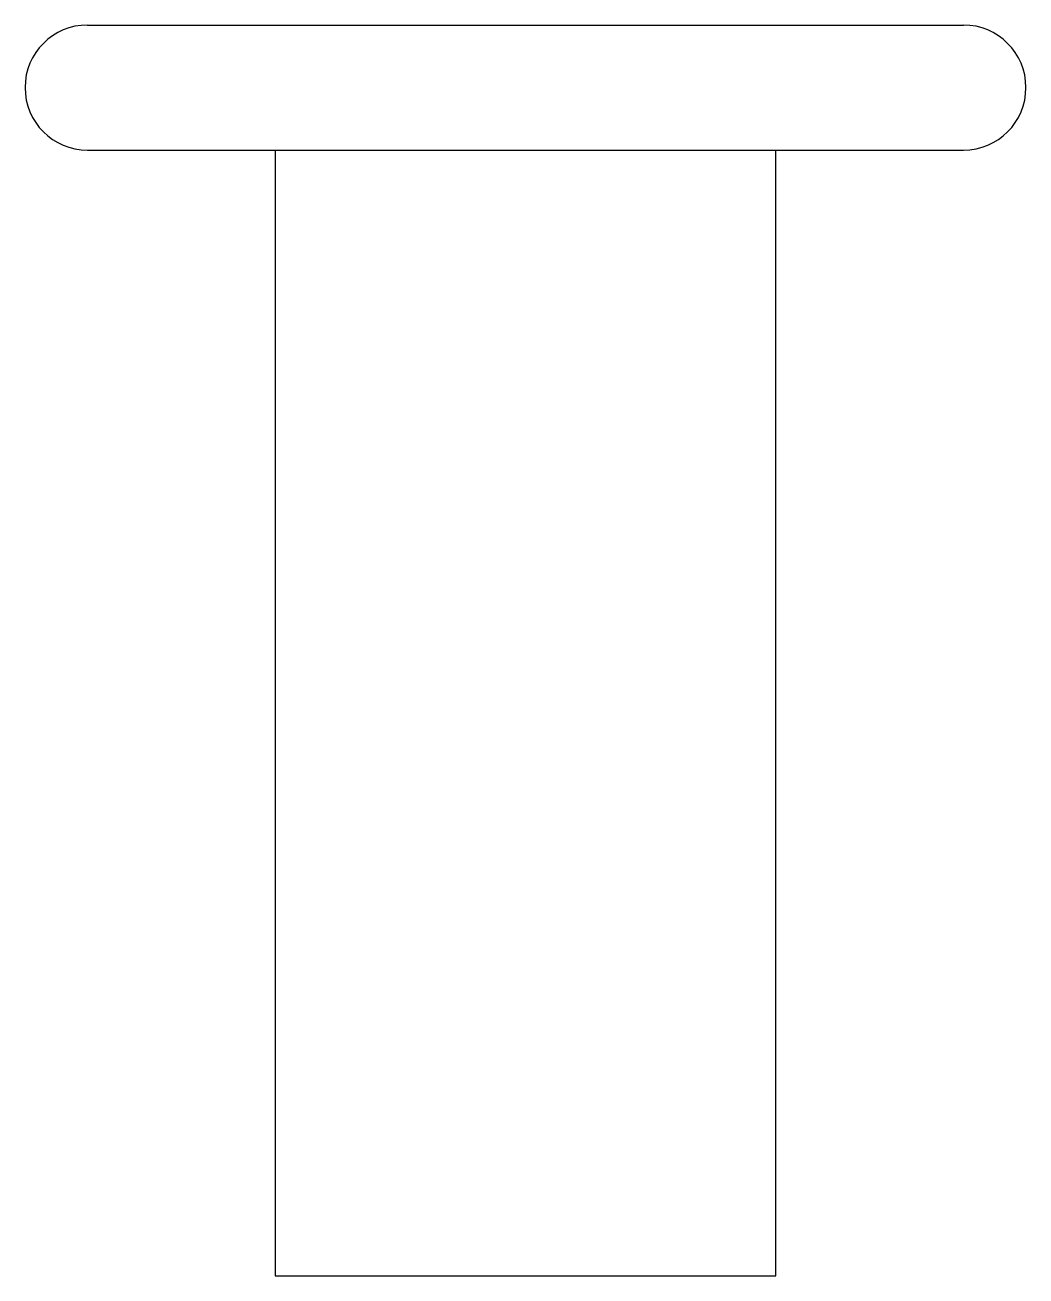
# Model space of a CAD drawing. Header units: millimetres. Extents: x -20 to 20, y -45 to 5.
import ezdxf

# ---------------------------------------------------------------- set-up
doc = ezdxf.new("R2010")
doc.units = ezdxf.units.MM
doc.header["$MEASUREMENT"] = 0

msp = doc.modelspace()

# ---------------------------------------------------------------- linework, layer by layer
for p, q in [((-17.5, 5), (17.5, 5)), ((-17.5, 0), (17.5, 0)), ((-10, 0), (-10, -45)), ((10, -45), (10, 0)), ((-10, -45), (10, -45))]:
    msp.add_line(p, q)
for centre, start, end in [((-17.5, 2.5), 90, 270), ((17.5, 2.5), 270, 90)]:
    msp.add_arc(centre, 2.5, start, end)

doc.saveas('drawing.dxf')
